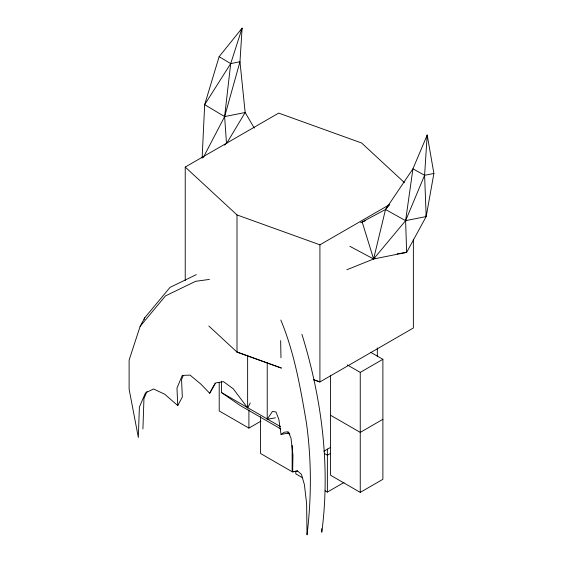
<?xml version="1.0" encoding="UTF-8"?>
<svg xmlns="http://www.w3.org/2000/svg" width="563" height="563" viewBox="0 0 563 563"><rect width="100%" height="100%" fill="white"/><g stroke="black" fill="none" stroke-linecap="round" stroke-linejoin="round"><path stroke-width="0.84" d="M196.297 274.638L170.033 287.39L144.719 317.806L140.138 326.343L129.11 360.102L129.11 389.153L138.336 437.472L139.378 407.056L145.507 392.854L153.586 388.991L164.727 394.234L177.746 405.55L176.979 388.097L182.271 375.415L190.076 375.113L200.935 384.177L209.689 393.248L215.699 382.917L223.497 381.658L233.251 388.787L247.629 407.95L247.629 355.19M275.441 417.795L267.228 419.259L267.228 362.994M297.595 471.013L292.661 471.9L292.936 455.045L291.015 438.19L288.172 431.751L284.216 432.257L281.036 434.439L278.847 419.379L276.004 411.968L272.457 411.426L267.228 419.259M142.918 428.929L143.959 398.52L147.027 391.419M202.117 158.175L204.672 104.662L219.127 56.68L242.104 28.15L239.972 61.754L245.158 112.494L254.279 128.125M349.848 246.291L373.607 258.987L406.655 252.379L426.191 216.551L424.593 175.304L427.204 135.021L412.939 168.823L385.514 209.492L373.607 258.987L346.907 269.74M219.127 56.68L230.703 63.605L224.623 116.604L226.509 143.649L245.158 112.494L224.623 116.604L204.672 104.662L230.703 63.605L242.104 28.15L240.929 30.437M426.937 136.746L427.204 135.021L433.89 173.446L426.191 216.551L405.606 220.668L373.607 258.987L362.171 221.97L385.514 209.492L389.526 204.841M144.184 319.453L144.719 317.806M183.221 375.591L181.567 379.553L182.328 397.014L177.746 405.55M433.89 173.446L424.593 175.304L405.606 220.668L406.655 252.379L397.175 253.864M203.243 157.612L224.623 116.604L239.972 61.754L230.703 63.605M209.689 393.248L213.891 385.423M247.629 407.95L250.303 402.967M214.271 384.712L215.129 383.234M140.138 326.343L165.445 295.927L195.572 281.31L209.401 279.424M224.348 145.085L225.791 144.128M185.234 280.458L185.234 167.063L278.692 113.107L361.601 142.988L404.417 182.588M185.234 167.063L237.002 214.932L319.911 244.814L389.054 204.897M219.218 382.27L219.218 410.962L248.909 428.105L260.986 421.131M347.308 364.923L360.25 372.389L382.889 359.321L382.889 479.317L360.25 492.386L330.558 475.242L330.558 375.247M323.908 451.23L330.678 447.318M382.889 419.315L360.25 432.391L330.558 415.248M330.404 453.461L327.377 455.207L324.365 453.475M325.118 490.781L327.377 492.083L344.028 482.463M373.607 258.987L375.106 258.178M360.594 222.716L365.422 220.738M292.661 471.9L297.398 470.83L301.451 474.356L304.393 484.588L306.624 503.618L307.004 534.85C311.585 497.418 311.578 459.668 306.349 422.306C300.396 387.682 294.386 352.656 280.824 320.044M281.036 434.439L289.248 432.968M236.924 351.995L281.296 368.012M208.845 326.033L237.002 352.065L281.331 368.047M424.593 175.304L412.939 168.823L405.606 220.668L385.514 209.492M370.707 352.29L382.889 359.321M221.442 381.186L221.442 392.538L280.416 426.578M280.824 428.964L240 405.388L221.442 392.538M287.63 432.891L289.896 434.2M302.563 477.755L295.793 473.849L295.793 471.21M301.916 334.302C321.67 398.013 330.53 465.77 321.797 532.204L321.755 528.734M426.05 214.813L426.191 216.551M280.663 340.615L280.972 357.786M413.369 239.212L413.369 327.997L319.911 381.953L313.345 379.582L319.911 381.953L319.911 244.814M377.323 347.934L377.323 356.661M360.25 372.389L360.25 492.386M327.377 449.063L327.377 492.083M292.155 445.41L292.155 471.745L260.57 453.511L260.57 416.641M248.909 409.843L248.909 428.105M237.002 214.932L237.002 352.065"/></g></svg>
